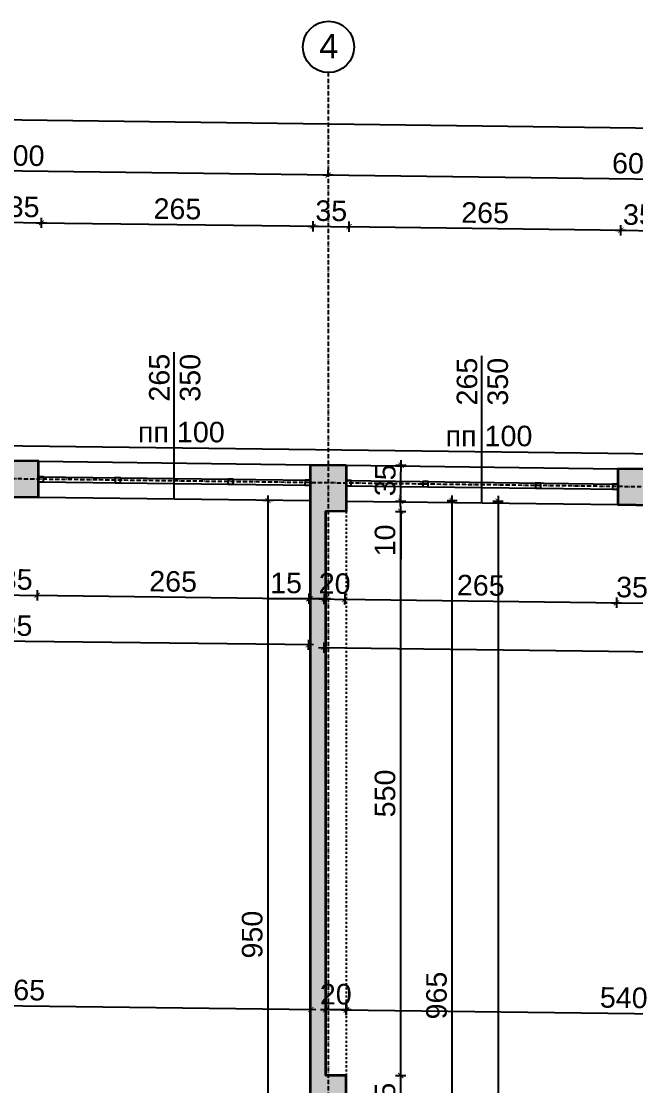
# Model space of a CAD drawing. Header units: inches. Extents: x -72385 to 39588, y -6525 to 66685.
# Drawn here: x -50484 to -49885, y 2495 to 3533 of the extents above; entities that cross this region are included whole.
import ezdxf

# ---------------------------------------------------------------- set-up
doc = ezdxf.new("R2010")
doc.units = ezdxf.units.IN
doc.header["$MEASUREMENT"] = 0
doc.linetypes.add('DashDot', pattern=[0.6, 0.4, -0.1, 0, -0.1])
doc.linetypes.add('Hidden', pattern=[0.4, 0.2, -0.2])
for name, color, linetype, lineweight in [('Изгледни линии', 253, 'Continuous', 25), ('Надписи коти външни', 252, 'Continuous', 25), ('Надписи коти вътрешни', 252, 'Continuous', 25), ('Надписи Оси', 252, 'Continuous', 25), ('Надписи прозорци', 252, 'Continuous', 25), ('Оси', 252, 'DashDot', 25), ('Прозорци', 251, 'Continuous', 25), ('Пунктир', 253, 'Hidden', 25), ('Разрезни линии', 7, 'Continuous', 35), ('Щрих стени', 254, 'Continuous', 25)]:
    doc.layers.add(name, color=color, linetype=linetype, lineweight=lineweight)
doc.styles.add('Arial Regular', font='arial.ttf')
doc.styles.get("Standard").update_dxf_attribs({"font": 'arial.ttf'})
doc.dimstyles.new('Annotative', dxfattribs={"dimscale": 0, "dimtxt": 20, "dimasz": 5, "dimexe": 5, "dimexo": 5, "dimgap": 5, "dimtad": 1, "dimdec": 0, "dimzin": 0, "dimdsep": 46, "dimtxsty": 'Standard', "dimblk": 'ARCHTICK', "dimcen": 5, "dimdle": 5, "dimadec": 0, "dimazin": 0, "dimtfac": 1, "dimtdec": 0, "dimtofl": 0, "dimtmove": 0, "dimatfit": 3, "dimldrblk": 'ARCHTICK', "dimfxl": 5, "dimfxlon": 1, "dimtolj": 1, "dimtzin": 0, "dimarcsym": 1})

# ---------------------------------------------------------------- blocks, each defined once
blk = doc.blocks.new('_ArchTick')
at = {"color": 0, "linetype": 'ByBlock', "const_width": 0.15}
blk.add_lwpolyline([(-0.5, -0.5), (0.5, 0.5)], dxfattribs=at)
blk = doc.blocks.new('*D1964')
at = {"layer": 'Defpoints', "color": 0, "ltscale": 50, "transparency": 16777216}
for p in [(-50187.2, 3065.4), (-47202.3, 3027.4), (-47204.2, 2884.3)]:
    blk.add_point(p, dxfattribs=at)
at = {"layer": 'Надписи коти вътрешни', "color": 0, "lineweight": -2, "ltscale": 50, "transparency": 16777216}
for p, q in [((-50189, 2927.3), (-50189.1, 2917.3)), ((-50194, 2922.4), (-47199.2, 2884.2)), ((-47204.1, 2889.3), (-47204.2, 2879.3))]:
    blk.add_line(p, q, dxfattribs=at)
at = {"layer": 'Надписи коти вътрешни', "color": 0, "lineweight": -2, "ltscale": 50, "transparency": 16777216, "xscale": 5, "yscale": 5, "zscale": 5}
for p, rotation in [((-50189, 2922.3), 179.2706286525472), ((-47204.2, 2884.3), 359.2706286525473)]:
    blk.add_blockref('_ArchTick', p, dxfattribs=dict(at, rotation=rotation))
at = {"layer": 'Надписи коти вътрешни', "color": 0, "ltscale": 50, "transparency": 16777216, "insert": (-48696.4, 2918.5), "char_height": 20, "attachment_point": 5, "rotation": 359.2706}
blk.add_mtext('\\A1;2985', dxfattribs=at)
blk = doc.blocks.new('*D1996')
at = {"layer": 'Defpoints', "color": 0, "ltscale": 50, "transparency": 16777216}
for p in [(-50502.3, 3069.4), (-50467.3, 3068.9), (-50468.6, 2973.2)]:
    blk.add_point(p, dxfattribs=at)
at = {"layer": 'Надписи коти вътрешни', "color": 0, "lineweight": -2, "ltscale": 50, "transparency": 16777216}
for p, q in [((-50503.5, 2978.7), (-50503.6, 2968.7)), ((-50468.5, 2978.2), (-50468.6, 2968.2)), ((-50508.6, 2973.7), (-50463.6, 2973.2))]:
    blk.add_line(p, q, dxfattribs=at)
at = {"layer": 'Надписи коти вътрешни', "color": 0, "lineweight": -2, "ltscale": 50, "transparency": 16777216, "xscale": 5, "yscale": 5, "zscale": 5}
for p, rotation in [((-50503.6, 2973.7), 179.2706286525581), ((-50468.6, 2973.2), 359.2706286525582)]:
    blk.add_blockref('_ArchTick', p, dxfattribs=dict(at, rotation=rotation))
at = {"layer": 'Надписи коти вътрешни', "color": 0, "ltscale": 50, "transparency": 16777216, "insert": (-50488.4, 2988.7), "char_height": 20, "attachment_point": 5, "rotation": 359.2706}
blk.add_mtext('\\A1;35', dxfattribs=at)
blk = doc.blocks.new('*D1997')
at = {"layer": 'Defpoints', "color": 0, "ltscale": 50, "transparency": 16777216}
for p in [(-50467.3, 3068.9), (-50202.3, 3065.6), (-50203.6, 2969.9)]:
    blk.add_point(p, dxfattribs=at)
at = {"layer": 'Надписи коти вътрешни', "color": 0, "lineweight": -2, "ltscale": 50, "transparency": 16777216}
for p, q in [((-50468.5, 2978.2), (-50468.6, 2968.2)), ((-50473.6, 2973.3), (-50198.6, 2969.8)), ((-50203.5, 2974.9), (-50203.6, 2964.9))]:
    blk.add_line(p, q, dxfattribs=at)
at = {"layer": 'Надписи коти вътрешни', "color": 0, "lineweight": -2, "ltscale": 50, "transparency": 16777216, "xscale": 5, "yscale": 5, "zscale": 5}
for p, rotation in [((-50468.6, 2973.2), 179.270628652547), ((-50203.6, 2969.9), 359.270628652547)]:
    blk.add_blockref('_ArchTick', p, dxfattribs=dict(at, rotation=rotation))
at = {"layer": 'Надписи коти вътрешни', "color": 0, "ltscale": 50, "transparency": 16777216, "insert": (-50335.9, 2986.7), "char_height": 20, "attachment_point": 5, "rotation": 359.2706}
blk.add_mtext('\\A1;265', dxfattribs=at)
blk = doc.blocks.new('*D1998')
at = {"layer": 'Defpoints', "color": 0, "ltscale": 50, "transparency": 16777216}
for p in [(-50187.3, 3030.6), (-50167.3, 3030.1), (-50168.7, 2969.2)]:
    blk.add_point(p, dxfattribs=at)
at = {"layer": 'Надписи коти вътрешни', "color": 0, "lineweight": -2, "ltscale": 50, "transparency": 16777216}
for p, q in [((-50193.7, 2969.8), (-50163.7, 2969.1)), ((-50188.6, 2974.7), (-50188.8, 2964.7)), ((-50168.6, 2974.2), (-50168.8, 2964.2))]:
    blk.add_line(p, q, dxfattribs=at)
at = {"layer": 'Надписи коти вътрешни', "color": 0, "lineweight": -2, "ltscale": 50, "transparency": 16777216, "xscale": 5, "yscale": 5, "zscale": 5}
for p, rotation in [((-50188.7, 2969.7), 178.7237423127528), ((-50168.7, 2969.2), 358.7237423127528)]:
    blk.add_blockref('_ArchTick', p, dxfattribs=dict(at, rotation=rotation))
at = {"layer": 'Надписи коти вътрешни', "color": 0, "ltscale": 50, "transparency": 16777216, "insert": (-50178.4, 2984.7), "char_height": 20, "attachment_point": 5, "rotation": 358.7237}
blk.add_mtext('\\A1;20', dxfattribs=at)
blk = doc.blocks.new('*D1999')
at = {"layer": 'Defpoints', "color": 0, "ltscale": 50, "transparency": 16777216}
for p in [(-50167.3, 3065.1), (-49902.3, 3061.7), (-49903.6, 2966)]:
    blk.add_point(p, dxfattribs=at)
at = {"layer": 'Надписи коти вътрешни', "color": 0, "lineweight": -2, "ltscale": 50, "transparency": 16777216}
for p, q in [((-50173.6, 2969.5), (-49898.6, 2966)), ((-50168.5, 2974.4), (-50168.6, 2964.4)), ((-49903.5, 2971), (-49903.6, 2961))]:
    blk.add_line(p, q, dxfattribs=at)
at = {"layer": 'Надписи коти вътрешни', "color": 0, "lineweight": -2, "ltscale": 50, "transparency": 16777216, "xscale": 5, "yscale": 5, "zscale": 5}
for p, rotation in [((-50168.6, 2969.4), 179.270628652547), ((-49903.6, 2966), 359.270628652547)]:
    blk.add_blockref('_ArchTick', p, dxfattribs=dict(at, rotation=rotation))
at = {"layer": 'Надписи коти вътрешни', "color": 0, "ltscale": 50, "transparency": 16777216, "insert": (-50035.9, 2982.9), "char_height": 20, "attachment_point": 5, "rotation": 359.2706}
blk.add_mtext('\\A1;265', dxfattribs=at)
blk = doc.blocks.new('*D2000')
at = {"layer": 'Defpoints', "color": 0, "ltscale": 50, "transparency": 16777216}
for p in [(-49902.3, 3061.7), (-49867.3, 3061.3), (-49868.6, 2965.6)]:
    blk.add_point(p, dxfattribs=at)
at = {"layer": 'Надписи коти вътрешни', "color": 0, "lineweight": -2, "ltscale": 50, "transparency": 16777216}
for p, q in [((-49903.5, 2971), (-49903.6, 2961)), ((-49868.5, 2970.6), (-49868.6, 2960.6)), ((-49908.6, 2966.1), (-49863.6, 2965.5))]:
    blk.add_line(p, q, dxfattribs=at)
at = {"layer": 'Надписи коти вътрешни', "color": 0, "lineweight": -2, "ltscale": 50, "transparency": 16777216, "xscale": 5, "yscale": 5, "zscale": 5}
for p, rotation in [((-49903.6, 2966), 179.2706286525581), ((-49868.6, 2965.6), 359.2706286525582)]:
    blk.add_blockref('_ArchTick', p, dxfattribs=dict(at, rotation=rotation))
at = {"layer": 'Надписи коти вътрешни', "color": 0, "ltscale": 50, "transparency": 16777216, "insert": (-49888.4, 2981.1), "char_height": 20, "attachment_point": 5, "rotation": 359.2706}
blk.add_mtext('\\A1;35', dxfattribs=at)
blk = doc.blocks.new('*D2050')
at = {"layer": 'Defpoints', "color": 0, "ltscale": 50, "transparency": 16777216}
for p in [(-50201.6, 2569.6), (-50767.3, 2522.7), (-50202.3, 2515.5)]:
    blk.add_point(p, dxfattribs=at)
at = {"layer": 'Надписи коти вътрешни', "color": 0, "lineweight": -2, "ltscale": 50, "transparency": 16777216}
for p, q in [((-50771.6, 2576.8), (-50196.6, 2569.5)), ((-50766.7, 2571.7), (-50766.6, 2581.7)), ((-50201.7, 2564.6), (-50201.6, 2574.6))]:
    blk.add_line(p, q, dxfattribs=at)
at = {"layer": 'Надписи коти вътрешни', "color": 0, "lineweight": -2, "ltscale": 50, "transparency": 16777216, "xscale": 5, "yscale": 5, "zscale": 5}
for p, rotation in [((-50766.6, 2576.7), 179.2706286525477), ((-50201.6, 2569.6), 359.2706286525477)]:
    blk.add_blockref('_ArchTick', p, dxfattribs=dict(at, rotation=rotation))
at = {"layer": 'Надписи коти вътрешни', "color": 0, "ltscale": 50, "transparency": 16777216, "insert": (-50484, 2588.4), "char_height": 20, "attachment_point": 5, "rotation": 359.2706}
blk.add_mtext('\\A1;565', dxfattribs=at)
blk = doc.blocks.new('*D2052')
at = {"layer": 'Defpoints', "color": 0, "ltscale": 50, "transparency": 16777216}
for p in [(-49626.6, 2562.2), (-50167.3, 2515.1), (-49627.3, 2508.2)]:
    blk.add_point(p, dxfattribs=at)
at = {"layer": 'Надписи коти вътрешни', "color": 0, "lineweight": -2, "ltscale": 50, "transparency": 16777216}
for p, q in [((-50166.7, 2564.1), (-50166.6, 2574.1)), ((-50171.6, 2569.2), (-49621.6, 2562.2)), ((-49626.7, 2557.2), (-49626.6, 2567.2))]:
    blk.add_line(p, q, dxfattribs=at)
at = {"layer": 'Надписи коти вътрешни', "color": 0, "lineweight": -2, "ltscale": 50, "transparency": 16777216, "xscale": 5, "yscale": 5, "zscale": 5}
for p, rotation in [((-50166.6, 2569.1), 179.2706286525485), ((-49626.6, 2562.2), 359.2706286525485)]:
    blk.add_blockref('_ArchTick', p, dxfattribs=dict(at, rotation=rotation))
at = {"layer": 'Надписи коти вътрешни', "color": 0, "ltscale": 50, "transparency": 16777216, "insert": (-49896.5, 2580.9), "char_height": 20, "attachment_point": 5, "rotation": 359.2706}
blk.add_mtext('\\A1;540', dxfattribs=at)
blk = doc.blocks.new('*D2053')
at = {"layer": 'Defpoints', "color": 0, "ltscale": 50, "transparency": 16777216}
for p in [(-50187.3, 2569.1), (-50187.3, 2505.3), (-50167.3, 2505.1)]:
    blk.add_point(p, dxfattribs=at)
at = {"layer": 'Надписи коти вътрешни', "color": 0, "lineweight": -2, "ltscale": 50, "transparency": 16777216}
for p, q in [((-50187.3, 2564.1), (-50187.3, 2574.1)), ((-50167.3, 2564.1), (-50167.3, 2574.1)), ((-50162.3, 2569.1), (-50192.3, 2569.1))]:
    blk.add_line(p, q, dxfattribs=at)
at = {"layer": 'Надписи коти вътрешни', "color": 0, "lineweight": -2, "ltscale": 50, "transparency": 16777216, "xscale": 5, "yscale": 5, "zscale": 5, "rotation": 180}
blk.add_blockref('_ArchTick', (-50187.3, 2569.1), dxfattribs=at)
at = {"layer": 'Надписи коти вътрешни', "color": 0, "lineweight": -2, "ltscale": 50, "transparency": 16777216, "xscale": 5, "yscale": 5, "zscale": 5}
blk.add_blockref('_ArchTick', (-50167.3, 2569.1), dxfattribs=at)
at = {"layer": 'Надписи коти вътрешни', "color": 0, "ltscale": 50, "transparency": 16777216, "insert": (-50177.3, 2584.3), "char_height": 20, "attachment_point": 5}
blk.add_mtext('\\A1;20', dxfattribs=at)
blk = doc.blocks.new('*D2069')
at = {"layer": 'Defpoints', "color": 0, "ltscale": 50, "transparency": 16777216}
for p in [(-50167.3, 2505.1), (-50114, 2505.1), (-50167.3, 2460.1)]:
    blk.add_point(p, dxfattribs=at)
at = {"layer": 'Надписи коти вътрешни', "color": 0, "lineweight": -2, "ltscale": 50, "transparency": 16777216}
for p, q in [((-50119, 2505.1), (-50109, 2505.1)), ((-50114, 2455.1), (-50114, 2510.1)), ((-50119, 2460.1), (-50109, 2460.1))]:
    blk.add_line(p, q, dxfattribs=at)
at = {"layer": 'Надписи коти вътрешни', "color": 0, "lineweight": -2, "ltscale": 50, "transparency": 16777216, "xscale": 5, "yscale": 5, "zscale": 5}
for p, rotation in [((-50114, 2505.1), 90), ((-50114, 2460.1), 270)]:
    blk.add_blockref('_ArchTick', p, dxfattribs=dict(at, rotation=rotation))
at = {"layer": 'Надписи коти вътрешни', "color": 0, "ltscale": 50, "transparency": 16777216, "insert": (-50129.2, 2482.6), "char_height": 20, "attachment_point": 5, "rotation": 90}
blk.add_mtext('\\A1;45', dxfattribs=at)
blk = doc.blocks.new('*D2070')
at = {"layer": 'Defpoints', "color": 0, "ltscale": 50, "transparency": 16777216}
for p in [(-50167.3, 3055.1), (-50114, 3055.1), (-50167.3, 2505.1)]:
    blk.add_point(p, dxfattribs=at)
at = {"layer": 'Надписи коти вътрешни', "color": 0, "lineweight": -2, "ltscale": 50, "transparency": 16777216}
for p, q in [((-50119, 3055.1), (-50109, 3055.1)), ((-50114, 2500.1), (-50114, 3060.1)), ((-50119, 2505.1), (-50109, 2505.1))]:
    blk.add_line(p, q, dxfattribs=at)
at = {"layer": 'Надписи коти вътрешни', "color": 0, "lineweight": -2, "ltscale": 50, "transparency": 16777216, "xscale": 5, "yscale": 5, "zscale": 5}
for p, rotation in [((-50114, 3055.1), 90), ((-50114, 2505.1), 270)]:
    blk.add_blockref('_ArchTick', p, dxfattribs=dict(at, rotation=rotation))
at = {"layer": 'Надписи коти вътрешни', "color": 0, "ltscale": 50, "transparency": 16777216, "insert": (-50129.2, 2780.1), "char_height": 20, "attachment_point": 5, "rotation": 90}
blk.add_mtext('\\A1;550', dxfattribs=at)
blk = doc.blocks.new('*D7928')
at = {"layer": 'Defpoints', "color": 0, "ltscale": 50, "transparency": 16777216}
for p in [(-50167.3, 3065.1), (-50114, 3065.1), (-50167.3, 3055.1)]:
    blk.add_point(p, dxfattribs=at)
at = {"layer": 'Надписи коти вътрешни', "color": 0, "lineweight": -2, "ltscale": 50, "transparency": 16777216}
for p, q in [((-50119, 3065.1), (-50109, 3065.1)), ((-50114, 3065.1), (-50114, 3070.1)), ((-50119, 3055.1), (-50109, 3055.1)), ((-50114, 3055.1), (-50114, 3008.4))]:
    blk.add_line(p, q, dxfattribs=at)
at = {"layer": 'Надписи коти вътрешни', "color": 0, "lineweight": -2, "ltscale": 50, "transparency": 16777216, "xscale": 5, "yscale": 5, "zscale": 5}
for p, rotation in [((-50114, 3065.1), 270), ((-50114, 3055.1), 90)]:
    blk.add_blockref('_ArchTick', p, dxfattribs=dict(at, rotation=rotation))
at = {"layer": 'Надписи коти вътрешни', "color": 0, "ltscale": 50, "transparency": 16777216, "insert": (-50129.2, 3026.8), "char_height": 20, "attachment_point": 5, "rotation": 90}
blk.add_mtext('\\A1;10', dxfattribs=at)
blk = doc.blocks.new('*D8280')
at = {"layer": 'Defpoints', "color": 0, "ltscale": 50, "transparency": 16777216}
for p in [(-50202.3, 3065.6), (-50243.5, 2115.8), (-50202.3, 2115.8)]:
    blk.add_point(p, dxfattribs=at)
at = {"layer": 'Надписи коти вътрешни', "color": 0, "lineweight": -2, "ltscale": 50, "transparency": 16777216}
for p, q in [((-50238.5, 3065.6), (-50248.5, 3065.6)), ((-50243.5, 3070.6), (-50243.5, 2110.8)), ((-50238.5, 2115.8), (-50248.5, 2115.8))]:
    blk.add_line(p, q, dxfattribs=at)
at = {"layer": 'Надписи коти вътрешни', "color": 0, "lineweight": -2, "ltscale": 50, "transparency": 16777216, "xscale": 5, "yscale": 5, "zscale": 5}
for p, rotation in [((-50243.5, 3065.6), 90), ((-50243.5, 2115.8), 270)]:
    blk.add_blockref('_ArchTick', p, dxfattribs=dict(at, rotation=rotation))
at = {"layer": 'Надписи коти вътрешни', "color": 0, "ltscale": 50, "transparency": 16777216, "insert": (-50258.7, 2642.5), "char_height": 20, "attachment_point": 5, "rotation": 90}
blk.add_mtext('\\A1;950', dxfattribs=at)
blk = doc.blocks.new('*D2096')
at = {"layer": 'Defpoints', "color": 0, "ltscale": 50, "transparency": 16777216}
for p in [(-50787.3, 3072.8), (-50202.3, 3065.6), (-50789.1, 2932.2)]:
    blk.add_point(p, dxfattribs=at)
at = {"layer": 'Надписи коти вътрешни', "color": 0, "lineweight": -2, "ltscale": 50, "transparency": 16777216}
for p, q in [((-50789, 2937.2), (-50789.1, 2927.2)), ((-50199.1, 2924.9), (-50794.1, 2932.2)), ((-50204, 2930), (-50204.1, 2920))]:
    blk.add_line(p, q, dxfattribs=at)
at = {"layer": 'Надписи коти вътрешни', "color": 0, "lineweight": -2, "ltscale": 50, "transparency": 16777216, "xscale": 5, "yscale": 5, "zscale": 5}
for p, rotation in [((-50789.1, 2932.2), 179.2955618678372), ((-50204.1, 2925), 359.2955618678371)]:
    blk.add_blockref('_ArchTick', p, dxfattribs=dict(at, rotation=rotation))
at = {"layer": 'Надписи коти вътрешни', "color": 0, "ltscale": 50, "transparency": 16777216, "insert": (-50496.4, 2943.8), "char_height": 20, "attachment_point": 5, "rotation": 359.2956}
blk.add_mtext('\\A1;585', dxfattribs=at)
blk = doc.blocks.new('*D2102')
at = {"layer": 'Defpoints', "color": 0, "ltscale": 50, "transparency": 16777216}
for p in [(-50202.3, 3065.6), (-50063.8, 3065.6), (-50202.3, 2100.6)]:
    blk.add_point(p, dxfattribs=at)
at = {"layer": 'Надписи коти вътрешни', "color": 0, "lineweight": -2, "ltscale": 50, "transparency": 16777216}
for p, q in [((-50068.8, 3065.6), (-50058.8, 3065.6)), ((-50063.8, 2095.6), (-50063.8, 3070.6)), ((-50068.8, 2100.6), (-50058.8, 2100.6))]:
    blk.add_line(p, q, dxfattribs=at)
at = {"layer": 'Надписи коти вътрешни', "color": 0, "lineweight": -2, "ltscale": 50, "transparency": 16777216, "xscale": 5, "yscale": 5, "zscale": 5}
for p, rotation in [((-50063.8, 3065.6), 89.99966324279511), ((-50063.8, 2100.6), 269.9996632427951)]:
    blk.add_blockref('_ArchTick', p, dxfattribs=dict(at, rotation=rotation))
at = {"layer": 'Надписи коти вътрешни', "color": 0, "ltscale": 50, "transparency": 16777216, "insert": (-50079, 2583.1), "char_height": 20, "attachment_point": 5, "rotation": 89.9997}
blk.add_mtext('\\A1;965', dxfattribs=at)
blk = doc.blocks.new('*D2103')
at = {"layer": 'Defpoints', "color": 0, "ltscale": 50, "transparency": 16777216}
for p in [(-50167.3, 3065.1), (-50167.3, 1300), (-50019, 1300)]:
    blk.add_point(p, dxfattribs=at)
at = {"layer": 'Надписи коти вътрешни', "color": 0, "lineweight": -2, "ltscale": 50, "transparency": 16777216}
for p, q in [((-50024, 3065.1), (-50014, 3065.1)), ((-50019, 3070.1), (-50019, 1295)), ((-50024, 1300), (-50014, 1300))]:
    blk.add_line(p, q, dxfattribs=at)
at = {"layer": 'Надписи коти вътрешни', "color": 0, "lineweight": -2, "ltscale": 50, "transparency": 16777216, "xscale": 5, "yscale": 5, "zscale": 5}
for p, rotation in [((-50019, 3065.1), 90), ((-50019, 1300), 270)]:
    blk.add_blockref('_ArchTick', p, dxfattribs=dict(at, rotation=rotation))
at = {"layer": 'Надписи коти вътрешни', "color": 0, "ltscale": 50, "transparency": 16777216, "insert": (-50034.2, 2182.5), "char_height": 20, "attachment_point": 5, "rotation": 90}
blk.add_mtext('\\A1;1765', dxfattribs=at)
blk = doc.blocks.new('*D6287')
at = {"layer": 'Defpoints', "color": 0, "ltscale": 50, "transparency": 16777216}
for p in [(-50464.4, 3336.4), (-50502.3, 3104.4), (-50467.3, 3103.9)]:
    blk.add_point(p, dxfattribs=at)
at = {"layer": 'Надписи коти външни', "color": 0, "lineweight": -2, "ltscale": 50, "transparency": 16777216}
for p, q in [((-50499.4, 3331.9), (-50499.3, 3341.9)), ((-50464.4, 3331.4), (-50464.3, 3341.4)), ((-50504.4, 3336.9), (-50459.4, 3336.4))]:
    blk.add_line(p, q, dxfattribs=at)
at = {"layer": 'Надписи коти външни', "color": 0, "lineweight": -2, "ltscale": 50, "transparency": 16777216, "xscale": 5, "yscale": 5, "zscale": 5}
for p, rotation in [((-50499.4, 3336.9), 179.2706286525403), ((-50464.4, 3336.4), 359.2706286525403)]:
    blk.add_blockref('_ArchTick', p, dxfattribs=dict(at, rotation=rotation))
at = {"layer": 'Надписи коти външни', "color": 0, "ltscale": 50, "transparency": 16777216, "insert": (-50481.7, 3351.9), "char_height": 20, "attachment_point": 5, "rotation": 359.2706}
blk.add_mtext('\\A1;35', dxfattribs=at)
blk = doc.blocks.new('*D6288')
at = {"layer": 'Defpoints', "color": 0, "ltscale": 50, "transparency": 16777216}
for p in [(-50199.4, 3333), (-50467.3, 3103.9), (-50202.3, 3100.6)]:
    blk.add_point(p, dxfattribs=at)
at = {"layer": 'Надписи коти външни', "color": 0, "lineweight": -2, "ltscale": 50, "transparency": 16777216}
for p, q in [((-50464.4, 3331.4), (-50464.3, 3341.4)), ((-50469.4, 3336.5), (-50194.4, 3333)), ((-50199.4, 3328), (-50199.3, 3338))]:
    blk.add_line(p, q, dxfattribs=at)
at = {"layer": 'Надписи коти външни', "color": 0, "lineweight": -2, "ltscale": 50, "transparency": 16777216, "xscale": 5, "yscale": 5, "zscale": 5}
for p, rotation in [((-50464.4, 3336.4), 179.270628652547), ((-50199.4, 3333), 359.270628652547)]:
    blk.add_blockref('_ArchTick', p, dxfattribs=dict(at, rotation=rotation))
at = {"layer": 'Надписи коти външни', "color": 0, "ltscale": 50, "transparency": 16777216, "insert": (-50331.7, 3349.9), "char_height": 20, "attachment_point": 5, "rotation": 359.2706}
blk.add_mtext('\\A1;265', dxfattribs=at)
blk = doc.blocks.new('*D6289')
at = {"layer": 'Defpoints', "color": 0, "ltscale": 50, "transparency": 16777216}
for p in [(-50164.4, 3332.6), (-50202.3, 3100.6), (-50167.3, 3100.1)]:
    blk.add_point(p, dxfattribs=at)
at = {"layer": 'Надписи коти външни', "color": 0, "lineweight": -2, "ltscale": 50, "transparency": 16777216}
for p, q in [((-50204.4, 3333.1), (-50159.4, 3332.5)), ((-50199.4, 3328), (-50199.3, 3338)), ((-50164.4, 3327.6), (-50164.3, 3337.6))]:
    blk.add_line(p, q, dxfattribs=at)
at = {"layer": 'Надписи коти външни', "color": 0, "lineweight": -2, "ltscale": 50, "transparency": 16777216, "xscale": 5, "yscale": 5, "zscale": 5}
for p, rotation in [((-50199.4, 3333), 179.2706286525463), ((-50164.4, 3332.6), 359.2706286525462)]:
    blk.add_blockref('_ArchTick', p, dxfattribs=dict(at, rotation=rotation))
at = {"layer": 'Надписи коти външни', "color": 0, "ltscale": 50, "transparency": 16777216, "insert": (-50181.7, 3348), "char_height": 20, "attachment_point": 5, "rotation": 359.2706}
blk.add_mtext('\\A1;35', dxfattribs=at)
blk = doc.blocks.new('*D6290')
at = {"layer": 'Defpoints', "color": 0, "ltscale": 50, "transparency": 16777216}
for p in [(-49899.4, 3329.2), (-50167.3, 3100.1), (-49902.3, 3096.7)]:
    blk.add_point(p, dxfattribs=at)
at = {"layer": 'Надписи коти външни', "color": 0, "lineweight": -2, "ltscale": 50, "transparency": 16777216}
for p, q in [((-50169.4, 3332.7), (-49894.4, 3329.2)), ((-50164.4, 3327.6), (-50164.3, 3337.6)), ((-49899.4, 3324.2), (-49899.3, 3334.2))]:
    blk.add_line(p, q, dxfattribs=at)
at = {"layer": 'Надписи коти външни', "color": 0, "lineweight": -2, "ltscale": 50, "transparency": 16777216, "xscale": 5, "yscale": 5, "zscale": 5}
for p, rotation in [((-50164.4, 3332.6), 179.2706286525486), ((-49899.4, 3329.2), 359.2706286525486)]:
    blk.add_blockref('_ArchTick', p, dxfattribs=dict(at, rotation=rotation))
at = {"layer": 'Надписи коти външни', "color": 0, "ltscale": 50, "transparency": 16777216, "insert": (-50031.7, 3346.1), "char_height": 20, "attachment_point": 5, "rotation": 359.2706}
blk.add_mtext('\\A1;265', dxfattribs=at)
blk = doc.blocks.new('*D6291')
at = {"layer": 'Defpoints', "color": 0, "ltscale": 50, "transparency": 16777216}
for p in [(-49864.4, 3328.8), (-49902.3, 3096.7), (-49867.3, 3096.3)]:
    blk.add_point(p, dxfattribs=at)
at = {"layer": 'Надписи коти външни', "color": 0, "lineweight": -2, "ltscale": 50, "transparency": 16777216}
for p, q in [((-49899.4, 3324.2), (-49899.3, 3334.2)), ((-49864.4, 3323.8), (-49864.3, 3333.8)), ((-49904.4, 3329.3), (-49859.4, 3328.7))]:
    blk.add_line(p, q, dxfattribs=at)
at = {"layer": 'Надписи коти външни', "color": 0, "lineweight": -2, "ltscale": 50, "transparency": 16777216, "xscale": 5, "yscale": 5, "zscale": 5}
for p, rotation in [((-49899.4, 3329.2), 179.2706286525522), ((-49864.4, 3328.8), 359.2706286525522)]:
    blk.add_blockref('_ArchTick', p, dxfattribs=dict(at, rotation=rotation))
at = {"layer": 'Надписи коти външни', "color": 0, "ltscale": 50, "transparency": 16777216, "insert": (-49881.7, 3344.2), "char_height": 20, "attachment_point": 5, "rotation": 359.2706}
blk.add_mtext('\\A1;35', dxfattribs=at)
blk = doc.blocks.new('*D6450')
at = {"layer": 'Defpoints', "color": 0, "ltscale": 50, "transparency": 16777216}
for p in [(-50184.8, 3382.9), (-50184.8, 3382.9), (-49584.8, 3375.2)]:
    blk.add_point(p, dxfattribs=at)
at = {"layer": 'Надписи коти външни', "color": 0, "lineweight": -2, "ltscale": 50, "transparency": 16777216}
for p, q in [((-49579.8, 3375.2), (-50189.8, 3382.9)), ((-50184.8, 3382.9), (-50184.8, 3387.9)), ((-49584.8, 3375.2), (-49584.8, 3380.2))]:
    blk.add_line(p, q, dxfattribs=at)
at = {"layer": 'Надписи коти външни', "color": 0, "lineweight": -2, "ltscale": 50, "transparency": 16777216, "xscale": 5, "yscale": 5, "zscale": 5}
for p, rotation in [((-50184.8, 3382.9), 179.270628652547), ((-49584.8, 3375.2), 359.2706286525469)]:
    blk.add_blockref('_ArchTick', p, dxfattribs=dict(at, rotation=rotation))
at = {"layer": 'Надписи коти външни', "color": 0, "ltscale": 50, "transparency": 16777216, "insert": (-49884.6, 3394.3), "char_height": 20, "attachment_point": 5, "rotation": 359.2706}
blk.add_mtext('\\A1;600', dxfattribs=at)
blk = doc.blocks.new('*D6451')
at = {"layer": 'Defpoints', "color": 0, "ltscale": 50, "transparency": 16777216}
for p in [(-50784.8, 3390.5), (-50784.8, 3390.5), (-50184.8, 3382.9)]:
    blk.add_point(p, dxfattribs=at)
at = {"layer": 'Надписи коти външни', "color": 0, "lineweight": -2, "ltscale": 50, "transparency": 16777216}
for p, q in [((-50784.8, 3390.5), (-50784.8, 3395.5)), ((-50179.8, 3382.8), (-50789.8, 3390.6)), ((-50184.8, 3382.9), (-50184.8, 3387.9))]:
    blk.add_line(p, q, dxfattribs=at)
at = {"layer": 'Надписи коти външни', "color": 0, "lineweight": -2, "ltscale": 50, "transparency": 16777216, "xscale": 5, "yscale": 5, "zscale": 5}
for p, rotation in [((-50784.8, 3390.5), 179.2706286525469), ((-50184.8, 3382.9), 359.2706286525469)]:
    blk.add_blockref('_ArchTick', p, dxfattribs=dict(at, rotation=rotation))
at = {"layer": 'Надписи коти външни', "color": 0, "ltscale": 50, "transparency": 16777216, "insert": (-50484.6, 3401.9), "char_height": 20, "attachment_point": 5, "rotation": 359.2706}
blk.add_mtext('\\A1;600', dxfattribs=at)
blk = doc.blocks.new('*D6454')
at = {"layer": 'Defpoints', "color": 0, "ltscale": 50, "transparency": 16777216}
for p in [(-40218.1, 3306), (-52317.3, 3127.5), (-40222.3, 2973.5)]:
    blk.add_point(p, dxfattribs=at)
at = {"layer": 'Надписи коти външни', "color": 0, "lineweight": -2, "ltscale": 50, "transparency": 16777216}
for p, q in [((-52318.1, 3460), (-40213.1, 3305.9)), ((-52313.2, 3455), (-52313, 3465)), ((-40218.2, 3301), (-40218, 3311))]:
    blk.add_line(p, q, dxfattribs=at)
at = {"layer": 'Надписи коти външни', "color": 0, "lineweight": -2, "ltscale": 50, "transparency": 16777216, "xscale": 5, "yscale": 5, "zscale": 5}
for p, rotation in [((-52313.1, 3460), 179.2706286525472), ((-40218.1, 3306), 359.2706286525473)]:
    blk.add_blockref('_ArchTick', p, dxfattribs=dict(at, rotation=rotation))
at = {"layer": 'Надписи коти външни', "color": 0, "ltscale": 50, "transparency": 16777216, "insert": (-46265.4, 3398.2), "char_height": 20, "attachment_point": 5, "rotation": 359.2706}
blk.add_mtext('\\A1;12095', dxfattribs=at)
blk = doc.blocks.new('*D7927')
at = {"layer": 'Defpoints', "color": 0, "ltscale": 10, "transparency": 16777216}
for p in [(-50136.6, 3100.4), (-50113.6, 3100.1), (-50137.1, 3065.4)]:
    blk.add_point(p, dxfattribs=at)
at = {"layer": 'Надписи коти вътрешни', "color": 0, "lineweight": -2, "ltscale": 10, "transparency": 16777216}
for p, q in [((-50114.1, 3060.1), (-50113.5, 3105.1)), ((-50118.6, 3100.2), (-50108.6, 3100)), ((-50119, 3065.2), (-50109, 3065.1))]:
    blk.add_line(p, q, dxfattribs=at)
at = {"layer": 'Надписи коти вътрешни', "color": 0, "lineweight": -2, "ltscale": 10, "transparency": 16777216, "xscale": 5, "yscale": 5, "zscale": 5}
for p, rotation in [((-50113.6, 3100.1), 89.27062865254527), ((-50114, 3065.1), 269.2706286525453)]:
    blk.add_blockref('_ArchTick', p, dxfattribs=dict(at, rotation=rotation))
at = {"layer": 'Надписи коти вътрешни', "color": 0, "ltscale": 10, "transparency": 16777216, "insert": (-50129, 3085.4), "char_height": 20, "attachment_point": 5, "rotation": 89.2706}
blk.add_mtext('\\A1;35', dxfattribs=at)
blk = doc.blocks.new('*D8024')
at = {"layer": 'Defpoints', "color": 0, "ltscale": 10, "transparency": 16777216}
for p in [(-50202.3, 3001.3), (-50187.3, 3001.3), (-50202.3, 2970)]:
    blk.add_point(p, dxfattribs=at)
at = {"layer": 'Надписи коти вътрешни', "color": 0, "lineweight": -2, "ltscale": 10, "transparency": 16777216}
for p, q in [((-50202.3, 2970), (-50244.3, 2970)), ((-50202.3, 2975), (-50202.3, 2965)), ((-50182.3, 2970), (-50202.3, 2970)), ((-50187.3, 2975), (-50187.3, 2965))]:
    blk.add_line(p, q, dxfattribs=at)
at = {"layer": 'Надписи коти вътрешни', "color": 0, "lineweight": -2, "ltscale": 10, "transparency": 16777216, "xscale": 5, "yscale": 5, "zscale": 5, "rotation": 180}
blk.add_blockref('_ArchTick', (-50202.3, 2970), dxfattribs=at)
at = {"layer": 'Надписи коти вътрешни', "color": 0, "lineweight": -2, "ltscale": 10, "transparency": 16777216, "xscale": 5, "yscale": 5, "zscale": 5}
blk.add_blockref('_ArchTick', (-50187.3, 2970), dxfattribs=at)
at = {"layer": 'Надписи коти вътрешни', "color": 0, "ltscale": 10, "transparency": 16777216, "insert": (-50225.8, 2985.2), "char_height": 20, "attachment_point": 5}
blk.add_mtext('\\A1;15', dxfattribs=at)

msp = doc.modelspace()

# ---------------------------------------------------------------- hatches: boundary and pattern name
at = {"layer": 'Щрих стени', "ltscale": 10}
h = msp.add_hatch(color=256, dxfattribs=at)
h.dxf.hatch_style = 1
h.paths.add_polyline_path([(-50802.3, 2108.4), (-50317.3, 2102.3), (-50317.3, 2117.3), (-50787.3, 2123.3), (-50787.3, 2468), (-50767.3, 2467.7), (-50767.3, 2512.7), (-50787.3, 2513), (-50787.3, 3063), (-50767.3, 3062.8), (-50767.3, 3107.8), (-50802.3, 3108.2), (-50802.3, 2125), (-51164.4, 1956.8), (-51158.1, 1943.2)])
h.paths.add_polyline_path([(-51067.3, 3111.6), (-51102.3, 3112), (-51102.3, 3077), (-51067.3, 3076.6)])
h.paths.add_polyline_path([(-50467.3, 3103.9), (-50502.3, 3104.4), (-50502.3, 3069.4), (-50467.3, 3068.9)], flags=17)
h.paths.add_polyline_path([(-50167.3, 3100.1), (-50202.3, 3100.6), (-50202.3, 2115.8), (-50217.3, 2116), (-50217.3, 2101), (-50187.3, 2100.6), (-50187.3, 2460.3), (-50167.3, 2460.1), (-50167.3, 2505.1), (-50187.3, 2505.3), (-50187.3, 3055.4), (-50167.3, 3055.1)])
h.paths.add_polyline_path([(-50767.3, 1912.7), (-50802.3, 1913.1), (-50802.3, 1868.1), (-50767.3, 1867.7)])
h.paths.add_polyline_path([(-50167.3, 1905), (-50202.3, 1905.5), (-50202.3, 1860.5), (-50167.3, 1860)])
h = msp.add_hatch(color=256, dxfattribs=at)
h.dxf.hatch_style = 1
h.paths.add_polyline_path([(-49867.3, 3096.3), (-49902.3, 3096.7), (-49902.3, 3061.7), (-49867.3, 3061.3)])
h.paths.add_polyline_path([(-49567.3, 3092.5), (-49602.3, 3092.9), (-49602.3, 3047.9), (-49567.3, 3047.5)])
h.paths.add_polyline_path([(-49267.3, 3088.7), (-49302.3, 3089.1), (-49302.3, 3054.1), (-49267.3, 3053.7)])
h.paths.add_polyline_path([(-48967.3, 3084.8), (-49002.3, 3085.3), (-49002.3, 3040.3), (-48967.3, 3039.8)])
h.paths.add_polyline_path([(-48667.3, 3081), (-48702.3, 3081.5), (-48702.3, 3046.5), (-48667.3, 3046)])
h.paths.add_polyline_path([(-48367.3, 3077.2), (-48402.3, 3077.6), (-48402.3, 3032.6), (-48367.3, 3032.2)])
h.paths.add_polyline_path([(-48067.3, 3073.4), (-48102.3, 3073.8), (-48102.3, 3038.8), (-48067.3, 3038.4)])
h.paths.add_polyline_path([(-47767.3, 3069.6), (-47802.3, 3070), (-47802.3, 3025), (-47767.3, 3024.6)])
h.paths.add_polyline_path([(-47467.3, 3065.7), (-47502.3, 3066.2), (-47502.3, 3031.2), (-47467.3, 3030.7)])

# ---------------------------------------------------------------- linework, layer by layer
at = {"layer": 'Изгледни линии', "ltscale": 50}
for p, q in [((-51382.3, 3130.6), (-46572.3, 3069.4)), ((-50467.3, 3103.9), (-50202.3, 3100.6)), ((-50167.3, 3100.1), (-49902.3, 3096.7)), ((-50467.3, 3068.9), (-50202.3, 3065.6)), ((-50167.3, 3065.1), (-49902.3, 3061.7))]:
    msp.add_line(p, q, dxfattribs=at)
at = {"layer": 'Надписи Оси', "ltscale": 50}
msp.add_circle((-50184.4, 3507.9), 25, dxfattribs=at)
at = {"layer": 'Надписи прозорци', "ltscale": 50}
for p, q in [((-50334.8, 3067.2), (-50334.8, 3210.4)), ((-50034.8, 3063.4), (-50034.8, 3206.6))]:
    msp.add_line(p, q, dxfattribs=at)
at = {"layer": 'Оси', "ltscale": 10}
for p, q in [((-50184.8, 3482.9), (-50184.8, 882.7)), ((-39839.8, 2951.1), (-52699.8, 3114.9))]:
    msp.add_line(p, q, dxfattribs=at)
at = {"layer": 'Прозорци', "ltscale": 50}
for p, q in [((-50467.3, 3088.9), (-50202.3, 3085.6)), ((-50467.3, 3083.9), (-50202.3, 3080.6)), ((-50167.3, 3085.1), (-49902.3, 3081.7)), ((-50167.3, 3080.1), (-49902.3, 3076.7))]:
    msp.add_line(p, q, dxfattribs=at)
for points in [[(-50467.3, 3083.9), (-50462.3, 3083.9), (-50462.3, 3088.9), (-50467.3, 3088.9), (-50467.3, 3083.9)], [(-50392.3, 3083), (-50387.3, 3082.9), (-50387.3, 3087.9), (-50392.3, 3088), (-50392.3, 3083)], [(-50282.4, 3081.6), (-50277.4, 3081.5), (-50277.3, 3086.5), (-50282.3, 3086.6), (-50282.4, 3081.6)], [(-50207.4, 3080.6), (-50202.4, 3080.6), (-50202.3, 3085.6), (-50207.3, 3085.6), (-50207.4, 3080.6)], [(-50167.3, 3080.1), (-50162.3, 3080.1), (-50162.3, 3085.1), (-50167.3, 3085.1), (-50167.3, 3080.1)], [(-50092.3, 3079.2), (-50087.3, 3079.1), (-50087.3, 3084.1), (-50092.3, 3084.2), (-50092.3, 3079.2)], [(-49982.4, 3077.8), (-49977.4, 3077.7), (-49977.3, 3082.7), (-49982.3, 3082.8), (-49982.4, 3077.8)], [(-49907.4, 3076.8), (-49902.4, 3076.7), (-49902.3, 3081.7), (-49907.3, 3081.8), (-49907.4, 3076.8)]]:
    msp.add_lwpolyline(points, dxfattribs=at)
at = {"layer": 'Пунктир', "ltscale": 10}
msp.add_line((-50167.3, 3055.1), (-50167.3, 2505.1), dxfattribs=at)
at = {"layer": 'Разрезни линии', "ltscale": 50}
for p, q in [((-50202.3, 3100.6), (-50167.3, 3100.1)), ((-50202.3, 3100.6), (-50202.3, 2115.8)), ((-50167.3, 3100.1), (-50167.3, 3055.1)), ((-50167.3, 3055.1), (-50187.3, 3055.4)), ((-50187.3, 3055.4), (-50187.3, 2505.3)), ((-50167.3, 2505.1), (-50187.3, 2505.3)), ((-50167.3, 2460.1), (-50167.3, 2505.1))]:
    msp.add_line(p, q, dxfattribs=at)
for points in [[(-50502.3, 3104.4), (-50502.3, 3069.4), (-50467.3, 3068.9), (-50467.3, 3103.9)], [(-49902.3, 3096.7), (-49902.3, 3061.7), (-49867.3, 3061.3), (-49867.3, 3096.3)]]:
    msp.add_lwpolyline(points, close=True, dxfattribs=at)

# ---------------------------------------------------------------- texts
at = {"layer": 'Надписи Оси', "ltscale": 100, "insert": (-50197.7, 3520.6), "char_height": 24, "width": 27.213, "attachment_point": 1, "style": 'Arial Regular'}
msp.add_mtext('\\pxqc;4', dxfattribs=at)
at = {"layer": 'Надписи прозорци', "ltscale": 100, "char_height": 20, "width": 180.489, "attachment_point": 1, "rotation": 90, "style": 'Arial Regular'}
for s, insert in [('265', (-50359.4, 3162.1)), ('350', (-50329.4, 3162)), ('265', (-50059.4, 3158.3)), ('350', (-50029.4, 3158.2))]:
    msp.add_mtext(s, dxfattribs=dict(at, insert=insert))
at = {"layer": 'Надписи прозорци', "ltscale": 100, "char_height": 20, "width": 180.489, "attachment_point": 1, "style": 'Arial Regular'}
for insert in [(-50370.2, 3142.4), (-50070.2, 3138.6)]:
    msp.add_mtext('пп 100', dxfattribs=dict(at, insert=insert))

# ---------------------------------------------------------------- dimensions: what is measured, and where the dimension line sits
at = {"layer": 'Надписи коти външни', "ltscale": 50}
dim = msp.add_aligned_dim(p1=(-52317.3, 3127.5), p2=(-40222.3, 2973.5), distance=332.5, text='12095', dimstyle='Annotative', override={"dimscale": 0, "dimtix": 0, "dimtofl": 0, "dimtmove": 0, "dimatfit": 3}, dxfattribs=at)
dim.commit()
dim.dimension.update_dxf_attribs({"geometry": '*D6454', "text_midpoint": (-46265.4, 3398.2)})
for p1, p2, distance, picture, middle in [((-50184.8, 3382.9), (-50784.8, 3390.5), 0, '*D6451', (-50484.6, 3401.9)), ((-49584.8, 3375.2), (-50184.8, 3382.9), 0, '*D6450', (-49884.6, 3394.3)), ((-50467.3, 3103.9), (-50202.3, 3100.6), 232.5, '*D6288', (-50331.7, 3349.9)), ((-50167.3, 3100.1), (-49902.3, 3096.7), 232.5, '*D6290', (-50031.7, 3346.1))]:
    dim = msp.add_aligned_dim(p1=p1, p2=p2, distance=distance, dimstyle='Annotative', override={"dimscale": 0, "dimtix": 0, "dimtofl": 0, "dimtmove": 0, "dimatfit": 3}, dxfattribs=at)
    dim.commit()
    dim.dimension.update_dxf_attribs({"geometry": picture, "text_midpoint": middle})
for base, p1, p2, picture, middle in [((-50464.4, 3336.4), (-50502.3, 3104.4), (-50467.3, 3103.9), '*D6287', (-50481.9, 3336.6)), ((-50164.4, 3332.6), (-50202.3, 3100.6), (-50167.3, 3100.1), '*D6289', (-50181.9, 3332.8)), ((-49864.4, 3328.8), (-49902.3, 3096.7), (-49867.3, 3096.3), '*D6291', (-49881.9, 3329))]:
    dim = msp.add_linear_dim(base=base, p1=p1, p2=p2, angle=359.2706, dimstyle='Annotative', override={"dimscale": 0, "dimtix": 0, "dimtofl": 0, "dimtmove": 0, "dimatfit": 3}, dxfattribs=at)
    dim.commit()
    dim.dimension.update_dxf_attribs({"geometry": picture, "text_midpoint": middle, "dimtype": 129})
at = {"layer": 'Надписи коти вътрешни', "ltscale": 10}
dim = msp.add_linear_dim(base=(-50113.6, 3100.1), p1=(-50137.1, 3065.4), p2=(-50136.6, 3100.4), angle=89.2706, dimstyle='Annotative', override={"dimscale": 0, "dimtix": 0, "dimtofl": 0, "dimtmove": 0, "dimatfit": 3}, dxfattribs=at)
dim.commit()
dim.dimension.update_dxf_attribs({"geometry": '*D7927', "text_midpoint": (-50113.7, 3085.2), "dimtype": 129})
at = {"layer": 'Надписи коти вътрешни', "ltscale": 50}
for p1, p2, distance, picture, middle in [((-50202.3, 3065.6), (-50787.3, 3072.8), 140.6, '*D2096', (-50496.4, 2943.8)), ((-50467.3, 3068.9), (-50202.3, 3065.6), -95.7, '*D1997', (-50335.9, 2986.7)), ((-50202.3, 2100.6), (-50202.3, 3065.6), -138.5, '*D2102', (-50079, 2583.1)), ((-50187.2, 3065.4), (-47202.3, 3027.4), -143.1, '*D1964', (-48696.4, 2918.5)), ((-50167.3, 3065.1), (-49902.3, 3061.7), -95.7, '*D1999', (-50035.9, 2982.9)), ((-50167.3, 3065.1), (-50167.3, 1300), 148.4, '*D2103', (-50034.2, 2182.5)), ((-50767.3, 2522.7), (-50202.3, 2515.5), 54, '*D2050', (-50484, 2588.4)), ((-50167.3, 2515.1), (-49627.3, 2508.2), 54, '*D2052', (-49896.5, 2580.9))]:
    dim = msp.add_aligned_dim(p1=p1, p2=p2, distance=distance, dimstyle='Annotative', override={"dimscale": 0, "dimtix": 0, "dimtofl": 0, "dimtmove": 0, "dimatfit": 3}, dxfattribs=at)
    dim.commit()
    dim.dimension.update_dxf_attribs({"geometry": picture, "text_midpoint": middle})
for base, p1, p2, angle, picture, middle, dimtype in [((-50468.6, 2973.2), (-50502.3, 3069.4), (-50467.3, 3068.9), 359.2706, '*D1996', (-50488.6, 2973.5), 129), ((-50243.5, 2115.8), (-50202.3, 3065.6), (-50202.3, 2115.8), 90, '*D8280', (-50243.5, 2642.5), 128), ((-50114, 3065.1), (-50167.3, 3055.1), (-50167.3, 3065.1), 90, '*D7928', (-50114, 3026.8), 129), ((-49868.6, 2965.6), (-49902.3, 3061.7), (-49867.3, 3061.3), 359.2706, '*D2000', (-49888.6, 2965.8), 129), ((-50168.7, 2969.2), (-50187.3, 3030.6), (-50167.3, 3030.1), 358.7237, '*D1998', (-50178.7, 2969.5), 129)]:
    dim = msp.add_linear_dim(base=base, p1=p1, p2=p2, angle=angle, dimstyle='Annotative', override={"dimscale": 0, "dimtix": 0, "dimtofl": 0, "dimtmove": 0, "dimatfit": 3}, dxfattribs=at)
    dim.commit()
    dim.dimension.update_dxf_attribs({"geometry": picture, "text_midpoint": middle, "dimtype": dimtype})
for base, p1, p2, picture, middle in [((-50114, 3055.1), (-50167.3, 2505.1), (-50167.3, 3055.1), '*D2070', (-50129.2, 2780.1)), ((-50114, 2505.1), (-50167.3, 2460.1), (-50167.3, 2505.1), '*D2069', (-50129.2, 2482.6))]:
    dim = msp.add_linear_dim(base=base, p1=p1, p2=p2, angle=90, dimstyle='Annotative', override={"dimscale": 0, "dimtix": 0, "dimtofl": 0, "dimtmove": 0, "dimatfit": 3}, dxfattribs=at)
    dim.commit()
    dim.dimension.update_dxf_attribs({"geometry": picture, "text_midpoint": middle})
at = {"layer": 'Надписи коти вътрешни', "ltscale": 10}
dim = msp.add_aligned_dim(p1=(-50187.3, 3001.3), p2=(-50202.3, 3001.3), distance=31.4, dimstyle='Annotative', override={"dimscale": 0, "dimtix": 0, "dimtofl": 0, "dimtmove": 0, "dimatfit": 3}, dxfattribs=at)
dim.commit()
dim.dimension.update_dxf_attribs({"geometry": '*D8024', "text_midpoint": (-50225.8, 2985.2)})
at = {"layer": 'Надписи коти вътрешни', "ltscale": 50}
dim = msp.add_linear_dim(base=(-50187.3, 2569.1), p1=(-50167.3, 2505.1), p2=(-50187.3, 2505.3), dimstyle='Annotative', override={"dimscale": 0, "dimtix": 0, "dimtofl": 0, "dimtmove": 0, "dimatfit": 3}, dxfattribs=at)
dim.commit()
dim.dimension.update_dxf_attribs({"geometry": '*D2053', "text_midpoint": (-50177.3, 2569.1), "dimtype": 128})

doc.saveas('drawing.dxf')
